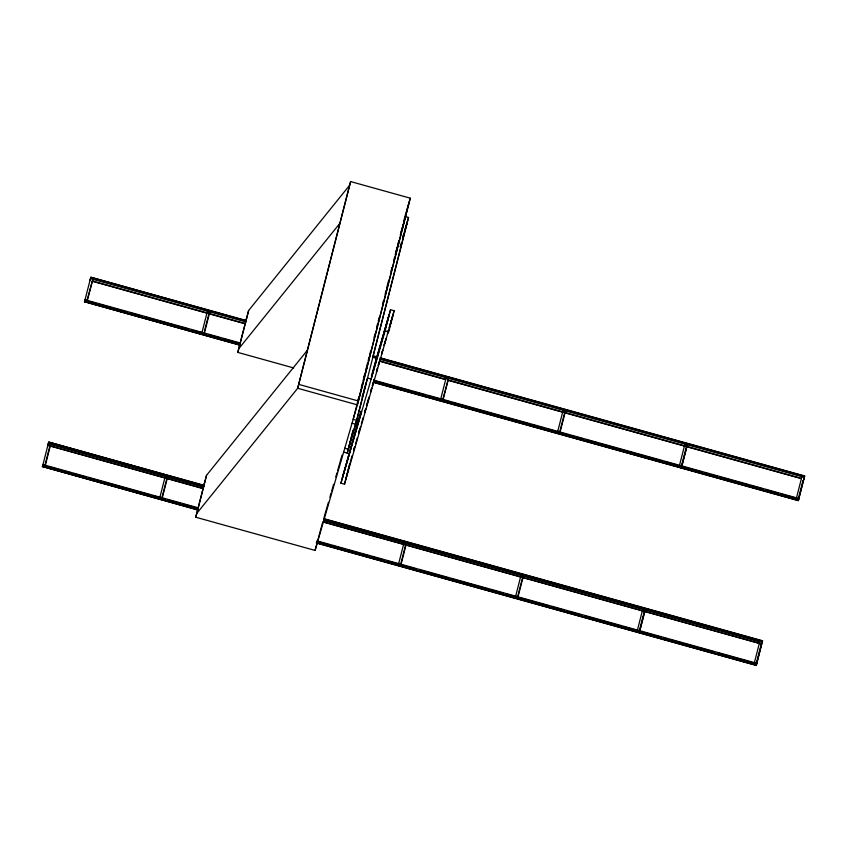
<?xml version="1.0" encoding="UTF-8"?>
<svg xmlns="http://www.w3.org/2000/svg" width="847" height="847" viewBox="0 0 847 847"><rect width="100%" height="100%" fill="white"/><g stroke="black" fill="none" stroke-linecap="round" stroke-linejoin="round"><path stroke-width="1.27" d="M197.827 510.01L42.403 466.528L197.88 509.799M204.201 485.342L48.724 442.06L42.519 466.295L197.997 509.576M239.913 345.205L84.488 301.712L239.966 344.994M246.286 320.526L90.809 277.244L84.605 301.479L240.082 344.761M45.23 464.209L49.984 445.564M86.521 302.273L92.831 279.319L87.199 301.13M45.346 465.257L50.746 444.135L50.185 446.062M161.893 498.015L159.861 497.454L165.26 476.321M203.979 333.199L201.946 332.638L207.346 311.505M162.052 497.168L166.975 478.132M204.455 331.113L209.378 312.077L208.902 313.708M162.095 498.512L167.727 476.692L167.177 478.619M204.423 333.009L209.812 311.887L209.251 313.813M195.71 517.21L196.832 513.356L297.689 388.265L350.605 181.565L410.287 198.177L358.493 401.023L315.084 550.434L195.71 517.21L206.541 475.315L307.397 350.224M293.676 367.947L237.795 352.394L248.626 310.51L349.483 185.419M196.832 513.356L206.541 475.315M237.795 352.394L248.626 310.51M409.165 202.031L357.37 404.877L297.689 388.265L350.605 181.565M315.084 550.434L322.569 522.535M359.033 396.375L353.167 419.339L356.756 420.334L347.228 453.103L343.649 452.107M361.32 387.439L362.294 383.617M363.924 377.233L364.898 373.411M365.555 370.859L367.503 363.204M368.159 360.653L369.133 356.82M369.79 354.268L370.764 350.446M374.025 337.688L374.999 333.856M376.629 327.482L377.603 323.649M378.26 321.098L379.234 317.276M382.495 304.518L383.469 300.685M385.099 294.311L386.073 290.479M386.73 287.927L388.678 280.272M390.965 271.347L391.939 267.525M393.569 261.141L394.543 257.319M395.2 254.767L397.148 247.112M397.804 244.561L398.778 240.728M403.67 221.596L404.644 217.764M347.228 453.103L353.093 430.138M352.998 431.07L348.35 449.249L344.771 448.254M366.158 382.95L355.634 424.188L352.056 423.193M373.029 356.058L407.428 221.342M356.756 420.334L408.55 217.488L404.972 216.493M389.334 327.535L392.648 316.122L344.496 484.188L340.918 483.192L361.055 411.282M344.496 484.188L349.578 464.272M345.957 478.809L349.917 463.309M385.141 330.87L390.531 309.748L394.12 310.743L388.72 331.865L385.141 330.87L340.918 483.192M398.132 565.542L398.693 563.615M398.249 565.309L404.368 541.371M440.165 400.949L440.779 398.81M440.419 400.218L446.454 376.555M400.959 563.223L405.713 544.579M517.623 597.029L515.59 596.468L520.99 575.335M559.708 432.224L557.675 431.663L563.075 410.53M517.782 596.182L522.705 577.146M559.549 432.616L565.108 411.091L564.631 412.733M517.824 597.527L523.457 575.716L522.906 577.643M559.909 432.722L565.542 410.901L564.981 412.828M681.464 466.115L679.442 465.554L684.831 444.421M639.22 631.322L644.779 609.798M680.988 467.756L686.864 444.982L686.388 446.623M639.58 631.417L645.223 609.607L639.824 630.74M681.666 466.612L687.309 444.791L681.909 465.924M761.442 643.604L755.895 665.128L756.371 663.487L754.338 662.926L759.738 641.793M798.298 499.074L803.051 480.429M316.355 543.012L756.191 665.435L761.697 643.889L323.131 521.805M762.173 642.248L762.565 640.766L323.999 518.682M373.728 382.452L798.276 500.63L803.782 479.074M804.258 477.433L804.65 475.95L380.102 357.773M762.565 640.766L756.445 664.704L316.609 542.281M804.65 475.95L798.53 499.899L373.982 381.722M90.809 277.244L244.931 320.462M89.888 280.579L90.449 278.652L245.926 321.934M84.435 301.924L85.049 299.785L240.527 343.067M48.724 442.06L204.116 485.627M42.35 466.739L42.964 464.601L198.442 507.872M246.064 319.997L246.488 318.557M203.979 484.812L204.402 483.362M405.12 215.953L410.287 198.177M401.002 232.279L404.675 219.638M400.282 235.095L403.955 222.454M396.142 251.453L399.456 240.061M402.696 237.636L403.786 233.878M404.517 231.369L408.55 217.488M400.155 246.721L401.245 242.962M402.706 237.943L406.708 224.159M363.035 380.769L367.079 366.846M324.041 517.475L328.445 502.303M329.917 497.253L330.997 493.166M331.749 490.932L333.57 484.315M335.793 477.02L336.873 472.944M337.625 470.699L342.019 455.241M357.826 401.171L358.927 397.381M359.668 394.85L362.59 384.453M362.05 396.978L363.151 393.199M363.882 390.679L367.545 378.069L371.124 379.064L376.523 357.942L372.934 356.947M349.07 446.433L356.354 421.372M375.793 360.526L390.531 309.748M361.066 411.557L342.379 477.814L361.531 411.833L359.213 411.176M371.388 376.026L389.069 315.116L371.854 376.301M353.58 450.35L354.681 446.538M358.736 432.584L359.848 428.773M364.634 412.277L365.735 408.466M366.476 405.935L369.059 397.052M370.531 391.97L371.632 388.17M372.373 385.629L374.215 379.287M376.428 371.674L377.529 367.863M378.27 365.322L380.112 358.98M381.584 353.908L382.685 350.097M384.157 345.025L385.999 338.684M387.481 333.602L388.582 329.801M389.324 327.26L394.12 310.743M350.277 462.049L352.119 455.697M353.601 450.625L354.702 446.814M355.444 444.283L357.286 437.931M358.757 432.859L360.6 426.517M361.33 423.976L363.172 417.635M364.655 412.553L365.756 408.752M366.497 406.211L369.07 397.328M370.541 392.256L371.653 388.445M372.384 385.904L374.226 379.562M376.439 371.949L377.55 368.149M378.281 365.608L380.123 359.266M381.595 354.184L382.706 350.383M384.178 345.301L386.02 338.959M387.492 333.877L388.604 330.076M445.617 379.604L446.178 377.677M448.561 378.344L442.25 401.298M448.836 377.222L442.727 401.171M403.532 544.42L404.093 542.482M406.751 542.027L400.726 565.69M405.914 545.076L406.475 543.149M517.506 598.776L518.068 596.849M642.746 609.237L637.442 630.073M638.903 632.561L639.379 630.93M801.823 476.988L796.508 497.824M803.845 477.549L803.729 479.286L804.29 477.359L379.71 359.266M797.98 500.323L798.456 498.682M798.276 500.63L798.89 498.491L374.342 380.314M756.191 665.435L756.805 663.296L316.969 540.862M238.918 348.541L339.774 223.449M373.728 356.005L377.55 357.063M373.643 356.291L376.195 357M381.288 358.419L804.565 476.236M373.368 357.413L377.19 358.472M92.492 281.077L245.418 323.649M380.515 361.256L445.501 379.35M448.211 380.102L801.23 478.364M92.429 281.289L245.365 323.861M380.451 361.468L445.448 379.562M448.158 380.314L801.177 478.576M84.965 300.071L86.997 300.643M86.182 300.643L96.378 303.48M98.93 304.189L111.677 307.736M114.218 308.446L126.965 311.992M129.517 312.702L142.264 316.249M144.805 316.958L157.553 320.505M160.104 321.214L172.852 324.761M175.393 325.47L188.14 329.017M193.243 330.436L203.439 333.273M208.531 334.692L218.727 337.53M222.549 338.599L240.389 343.564M375.486 381.171L394.596 386.486M397.148 387.195L409.895 390.742M412.436 391.452L425.183 394.998M427.735 395.718L440.482 399.265M443.193 400.017L449.566 401.785M452.107 402.494L513.282 419.53M515.834 420.239L528.581 423.786M531.122 424.495L543.869 428.042M546.421 428.751L552.795 430.52M555.336 431.229L559.158 432.298M561.709 433.008L568.083 434.776M570.634 435.485L574.457 436.554M577.008 437.264L583.382 439.042M585.923 439.752L598.67 443.299M601.222 444.008L613.959 447.555M616.51 448.264L662.396 461.033M664.937 461.742L677.685 465.289M680.236 465.998L692.984 469.545M695.525 470.254L701.898 472.033M704.45 472.742L708.272 473.801M710.824 474.511L717.197 476.289M719.738 476.999L732.486 480.545M735.037 481.255L747.785 484.802M750.326 485.511L763.073 489.058M765.624 489.767L778.361 493.314M780.913 494.023L797.482 498.639M84.689 301.193L240.167 344.475M373.898 382.008L798.456 500.185M373.781 382.241L798.34 500.418M298.811 384.4L358.493 401.023M323.914 518.978L761.209 640.692M50.884 444.252L203.809 486.824L48.364 443.468L47.803 445.395L203.28 488.677M403.903 542.525L323.607 520.174L762.205 642.174L761.284 643.995M406.602 543.276L759.621 641.539M48.279 443.754L50.301 444.326M47.856 445.183L203.333 488.465M323.078 522.017L760.373 643.741M42.879 464.887L44.912 465.448M398.609 563.901L400.642 564.473M42.826 465.098L46.649 466.157M49.2 466.866L55.574 468.645M58.115 469.354L61.947 470.413M64.488 471.123L70.862 472.901M73.414 473.611L77.236 474.68M79.787 475.389L86.161 477.157M88.702 477.867L101.449 481.414M104.001 482.123L149.877 494.892M152.428 495.601L165.176 499.148M167.717 499.857L180.464 503.414M183.016 504.124L195.763 507.671M316.831 541.371L329.578 544.917M332.119 545.627L344.867 549.174M347.418 549.883L353.792 551.651M356.333 552.36L360.166 553.43M362.707 554.139L369.08 555.918M371.632 556.627L384.379 560.174M386.92 560.883L399.668 564.43M402.378 565.182L415.125 568.729M420.218 570.147L432.965 573.694M435.517 574.404L448.254 577.95M450.805 578.66L472.478 584.695M475.019 585.404L487.766 588.951M490.318 589.66L503.054 593.207M505.606 593.916L518.353 597.463M520.905 598.173L533.642 601.719M536.193 602.429L548.941 605.976M551.492 606.685L564.229 610.232M569.332 611.65L579.528 614.488M584.621 615.907L621.582 626.198M624.133 626.907L636.87 630.454M639.421 631.163L652.169 634.71M654.72 635.419L661.094 637.198M663.635 637.907L667.457 638.966M670.009 639.676L682.756 643.222M685.308 643.932L698.044 647.479M700.596 648.188L713.343 651.735M718.436 653.153L756.667 663.804M42.604 466.009L198.082 509.28M316.524 542.567L756.371 665.001M316.407 542.8L756.255 665.234"/></g></svg>
